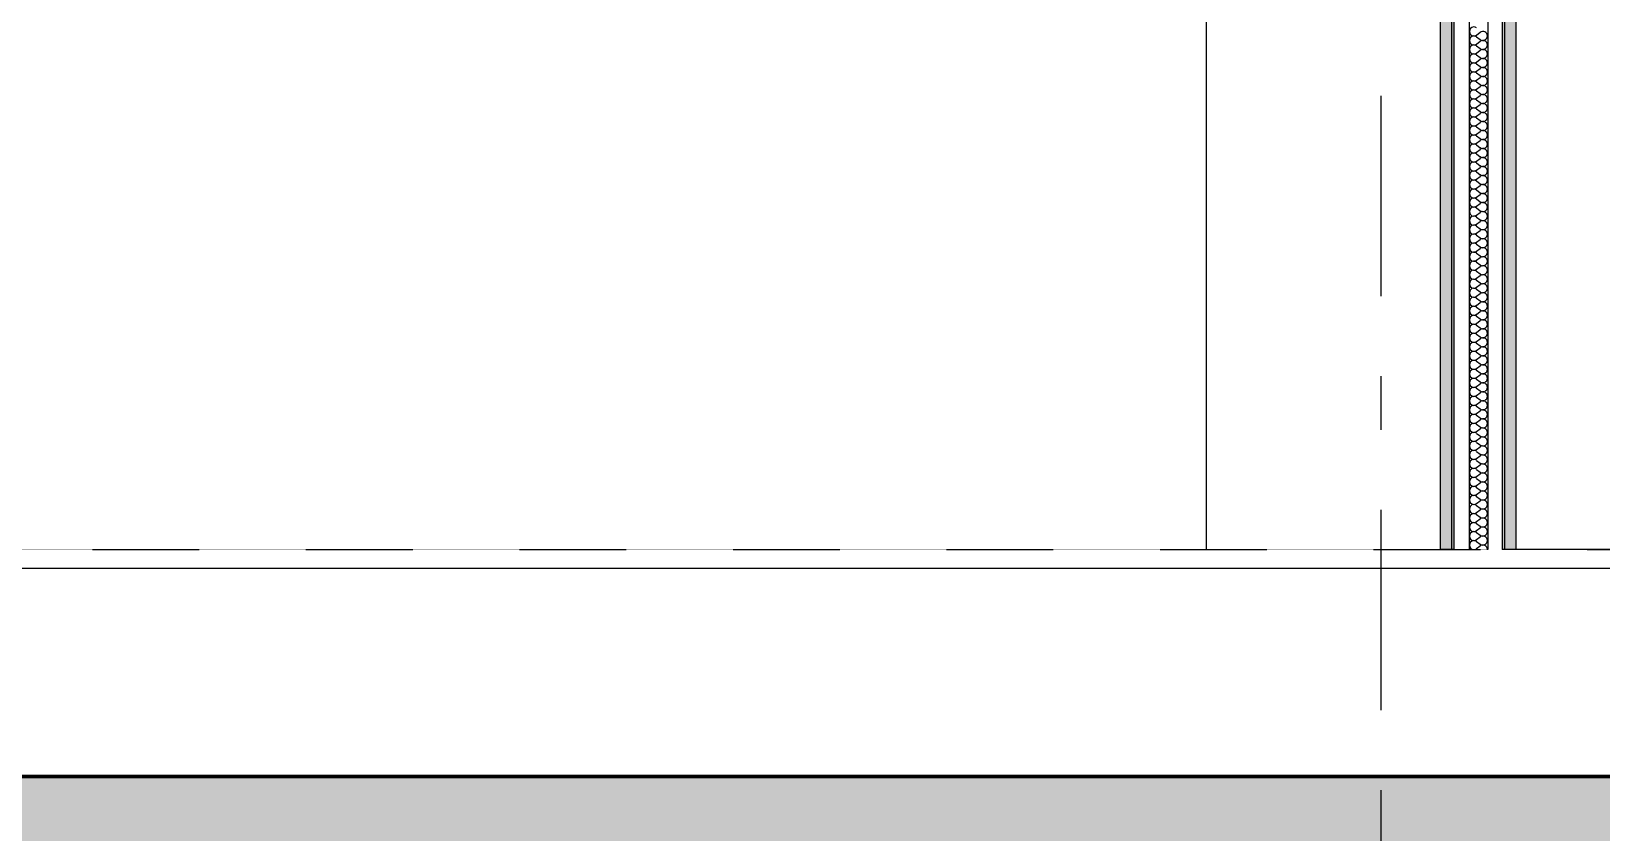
# Model space of a CAD drawing. Header units: millimetres. Extents: x -48147 to 1417267, y -496296 to 18123.
# Drawn here: x 1378748 to 1380822, y -479495 to -478438 of the extents above; entities that cross this region are included whole.
import ezdxf
from ezdxf.enums import TextEntityAlignment as Align

# ---------------------------------------------------------------- set-up
doc = ezdxf.new("R2010")
doc.units = ezdxf.units.MM
doc.header["$MEASUREMENT"] = 0
for name, pattern in [('Dashed', [2822.222233, 1411.111116, -1411.111116]), ('Double Dashed', [546.805537, 264.583325, -105.833328, 70.555556, -105.833328]), ('Wipeout_Contour', [1000, 0, -1000])]:
    doc.linetypes.add(name, pattern=pattern)
for name, color, linetype, lineweight, true_color in [('0_Pen_No__105', 7, 'Continuous', 15, 0xa6a6a6), ('A-230-M_FLOOR.IFC Import_Pen_No__109', 7, 'Continuous', 15, 0xa6a6a6), ('A-230-M_FLOOR.IFC Import_Pen_No__29', 7, 'Continuous', 50, 0x2a2a2a), ('New_A-15-MG_Structural_Grid_Phase_2_Pen_No__222', 7, 'Continuous', 13, 0x65af33), ('New_A-25-M_Wall_Int_Pen_No__107', 7, 'Continuous', 15, 0xa6a6a6)]:
    doc.layers.add(name, color=color, linetype=linetype, lineweight=lineweight, true_color=true_color)
for name, color, linetype in [('A-230-M_FLOOR.IFC Import', 7, 'Continuous'), ('New_A-15-MG_Structural_Grid_Phase_2', 7, 'Continuous'), ('New_A-20-M_Floor_Slab', 7, 'Continuous'), ('New_A-25-M_Wall_Int', 7, 'Continuous'), ('New_A-95-D_1_20', 7, 'Continuous')]:
    doc.layers.add(name, color=color, linetype=linetype)
for name, color, linetype, lineweight in [('New_A-20-M_Floor_Slab_Pen_No__4', 7, 'Continuous', 20), ('New_A-25-M_Wall_Int_Pen_No__1', 7, 'Continuous', 13), ('New_A-25-M_Wall_Int_Pen_No__87', 8, 'Continuous', 20), ('New_A-95-D_1_20_Pen_No__1', 7, 'Continuous', 13)]:
    doc.layers.add(name, color=color, linetype=linetype, lineweight=lineweight)
doc.styles.add('GENERATED_STYLE_1', font='')
doc.styles.add('GENERATED_STYLE_2', font='')
doc.styles.get('GENERATED_STYLE_1').set_extended_font_data('Arial')
doc.styles.get('GENERATED_STYLE_2').set_extended_font_data('Swis721 BT')
doc.dimstyles.new('GENERATED_STYLE__3', dxfattribs={"dimtxt": 125, "dimasz": 47.5, "dimexe": 0.18, "dimexo": 50, "dimgap": 0.09, "dimtad": 1, "dimdec": 0, "dimzin": 0, "dimdsep": 46, "dimtxsty": 'GENERATED_STYLE_1', "dimblk": 'ARROWHEAD_2', "dimblk1": 'ARROWHEAD_2', "dimblk2": 'ARROWHEAD_2', "dimcen": 0.09, "dimclrd": 7, "dimclre": 7, "dimclrt": 7, "dimadec": 0, "dimazin": 0, "dimtfac": 1, "dimtdec": 4, "dimtmove": 2, "dimatfit": 3, "dimfxl": 1, "dimtolj": 1, "dimtzin": 0, "dimarcsym": 0})
doc.dimstyles.new('GENERATED_STYLE__4', dxfattribs={"dimtxt": 125, "dimasz": 47.5, "dimexe": 0.18, "dimexo": 50, "dimgap": 0.09, "dimtad": 1, "dimdec": 0, "dimzin": 0, "dimdsep": 46, "dimtxsty": 'GENERATED_STYLE_1', "dimblk": 'ARROWHEAD_2', "dimblk1": 'ARROWHEAD_2', "dimblk2": 'ARROWHEAD_2', "dimcen": 0.09, "dimclrd": 7, "dimclre": 7, "dimclrt": 7, "dimadec": 0, "dimazin": 0, "dimtfac": 1, "dimtdec": 4, "dimtmove": 0, "dimatfit": 3, "dimfxl": 1, "dimtolj": 1, "dimtzin": 0, "dimarcsym": 0})

# ---------------------------------------------------------------- blocks, each defined once
blk = doc.blocks.new('Section Elem_58_2', base_point=(1376122.5, -491272.8))
at = {"color": 254, "linetype": 'Wipeout_Contour', "lineweight": 0, "ltscale": 8743232.495378127}
blk.add_wipeout([(1360046.9, -479122.8), (1360046.9, -479147.8), (1382775.9, -479147.8), (1382915.9, -479147.8), (1385633.6, -479147.8), (1385633.6, -479122.8)], dxfattribs=at).dxf.layer = 'New_A-20-M_Floor_Slab'
at = {"layer": 'New_A-20-M_Floor_Slab_Pen_No__4', "linetype": 'Continuous'}
for p, q in [((1380610.4, -479122.8), (1370604.6, -479122.8)), ((1380673.4, -479122.8), (1380648.4, -479122.8)), ((1382876.9, -479122.8), (1380710.4, -479122.8))]:
    blk.add_line(p, q, dxfattribs=at)
at = {"layer": 'New_A-20-M_Floor_Slab_Pen_No__4', "linetype": 'Continuous', "flags": 128}
for points in [[(1380628.4, -479122.8), (1380625.4, -479122.8), (1380610.4, -479122.8)], [(1380710.4, -479122.8), (1380695.4, -479122.8), (1380692.4, -479122.8)]]:
    blk.add_lwpolyline(points, dxfattribs=at)
at = {"color": 254, "linetype": 'Wipeout_Contour', "lineweight": 0, "ltscale": 5811020.923290482}
blk.add_wipeout([(1360046.9, -479147.8), (1360046.9, -479422.8), (1382775.9, -479422.8), (1382775.9, -479147.8)], dxfattribs=at).dxf.layer = 'New_A-20-M_Floor_Slab'
at = {"layer": 'New_A-20-M_Floor_Slab_Pen_No__4', "linetype": 'Continuous', "flags": 128}
blk.add_lwpolyline([(1385896.1, -479147.8), (1385633.6, -479147.8), (1382915.9, -479147.8), (1382775.9, -479147.8), (1360046.9, -479147.8)], dxfattribs=at)
blk = doc.blocks.new('Section Elem_383_2', base_point=(1376122.5, -491272.8))
at = {"color": 254, "linetype": 'Wipeout_Contour', "lineweight": 0, "ltscale": 5824102.288806768}
blk.add_wipeout([(1380301.1, -476147.8), (1370604.6, -476147.8), (1370604.6, -479122.8), (1380301.1, -479122.8)], dxfattribs=at).dxf.layer = 'New_A-25-M_Wall_Int'
blk = doc.blocks.new('Section Elem_398_2', base_point=(1376122.5, -491272.8))
at = {"color": 254, "linetype": 'Wipeout_Contour', "lineweight": 0, "ltscale": 5843006.77766928}
blk.add_wipeout([(1380610.4, -476147.8), (1380301.1, -476147.8), (1380301.1, -479122.8), (1380610.4, -479122.8)], dxfattribs=at).dxf.layer = 'New_A-25-M_Wall_Int'
at = {"layer": 'New_A-25-M_Wall_Int_Pen_No__87', "linetype": 'Continuous'}
blk.add_line((1380301.1, -476147.8), (1380301.1, -479122.8), dxfattribs=at)
blk = doc.blocks.new('*X432', base_point=(1376122.5, -491272.8))
at = {"layer": 'New_A-25-M_Wall_Int_Pen_No__107', "linetype": 'Continuous'}
for p, q in [((1380658.5, -478443.1), (1380663.3, -478439.5)), ((1380658.5, -478445.4), (1380663.3, -478449)), ((1380658.5, -478455), (1380663.3, -478451.4)), ((1380658.5, -478457.3), (1380663.3, -478460.9)), ((1380658.5, -478466.9), (1380663.3, -478463.3)), ((1380658.5, -478469.3), (1380663.3, -478472.8)), ((1380658.5, -478478.8), (1380663.3, -478475.2)), ((1380658.5, -478481.2), (1380663.3, -478484.7)), ((1380658.5, -478490.7), (1380663.3, -478487.1)), ((1380658.5, -478493.1), (1380663.3, -478496.6)), ((1380658.5, -478502.6), (1380663.3, -478499)), ((1380658.5, -478505), (1380663.3, -478508.5)), ((1380658.5, -478514.5), (1380663.3, -478510.9)), ((1380658.5, -478516.9), (1380663.3, -478520.4)), ((1380658.5, -478526.4), (1380663.3, -478522.8)), ((1380658.5, -478528.8), (1380663.3, -478532.3)), ((1380658.5, -478538.3), (1380663.3, -478534.7)), ((1380658.5, -478540.7), (1380663.3, -478544.3)), ((1380658.5, -478550.2), (1380663.3, -478546.6)), ((1380658.5, -478552.6), (1380663.3, -478556.2)), ((1380658.5, -478562.1), (1380663.3, -478558.5)), ((1380658.5, -478564.5), (1380663.3, -478568.1)), ((1380658.5, -478574), (1380663.3, -478570.4)), ((1380658.5, -478576.4), (1380663.3, -478580)), ((1380658.5, -478585.9), (1380663.3, -478582.3)), ((1380658.5, -478588.3), (1380663.3, -478591.9)), ((1380658.5, -478597.8), (1380663.3, -478594.3)), ((1380658.5, -478600.2), (1380663.3, -478603.8)), ((1380658.5, -478609.7), (1380663.3, -478606.2)), ((1380658.5, -478612.1), (1380663.3, -478615.7)), ((1380658.5, -478621.6), (1380663.3, -478618.1)), ((1380658.5, -478624), (1380663.3, -478627.6)), ((1380658.5, -478633.5), (1380663.3, -478630)), ((1380658.5, -478635.9), (1380663.3, -478639.5)), ((1380658.5, -478645.4), (1380663.3, -478641.9)), ((1380658.5, -478647.8), (1380663.3, -478651.4)), ((1380658.5, -478657.3), (1380663.3, -478653.8)), ((1380658.5, -478659.7), (1380663.3, -478663.3)), ((1380658.5, -478669.3), (1380663.3, -478665.7)), ((1380658.5, -478671.6), (1380663.3, -478675.2)), ((1380658.5, -478681.2), (1380663.3, -478677.6)), ((1380658.5, -478683.5), (1380663.3, -478687.1)), ((1380658.5, -478693.1), (1380663.3, -478689.5)), ((1380658.5, -478695.4), (1380663.3, -478699)), ((1380658.5, -478705), (1380663.3, -478701.4)), ((1380658.5, -478707.3), (1380663.3, -478710.9)), ((1380658.5, -478716.9), (1380663.3, -478713.3)), ((1380658.5, -478719.3), (1380663.3, -478722.8)), ((1380658.5, -478728.8), (1380663.3, -478725.2)), ((1380658.5, -478731.2), (1380663.3, -478734.7)), ((1380658.5, -478740.7), (1380663.3, -478737.1)), ((1380658.5, -478743.1), (1380663.3, -478746.6)), ((1380658.5, -478752.6), (1380663.3, -478749)), ((1380658.5, -478755), (1380663.3, -478758.5)), ((1380658.5, -478764.5), (1380663.3, -478760.9)), ((1380658.5, -478766.9), (1380663.3, -478770.4)), ((1380658.5, -478776.4), (1380663.3, -478772.8)), ((1380658.5, -478778.8), (1380663.3, -478782.3)), ((1380658.5, -478788.3), (1380663.3, -478784.7)), ((1380658.5, -478790.7), (1380663.3, -478794.3)), ((1380658.5, -478800.2), (1380663.3, -478796.6)), ((1380658.5, -478802.6), (1380663.3, -478806.2)), ((1380658.5, -478812.1), (1380663.3, -478808.5)), ((1380658.5, -478814.5), (1380663.3, -478818.1)), ((1380658.5, -478824), (1380663.3, -478820.4)), ((1380658.5, -478826.4), (1380663.3, -478830)), ((1380658.5, -478835.9), (1380663.3, -478832.3)), ((1380658.5, -478838.3), (1380663.3, -478841.9)), ((1380658.5, -478847.8), (1380663.3, -478844.3)), ((1380658.5, -478850.2), (1380663.3, -478853.8)), ((1380658.5, -478859.7), (1380663.3, -478856.2)), ((1380658.5, -478862.1), (1380663.3, -478865.7)), ((1380658.5, -478871.6), (1380663.3, -478868.1)), ((1380658.5, -478874), (1380663.3, -478877.6)), ((1380658.5, -478883.5), (1380663.3, -478880)), ((1380658.5, -478885.9), (1380663.3, -478889.5)), ((1380658.5, -478895.4), (1380663.3, -478891.9)), ((1380658.5, -478897.8), (1380663.3, -478901.4)), ((1380658.5, -478907.3), (1380663.3, -478903.8)), ((1380658.5, -478909.7), (1380663.3, -478913.3)), ((1380658.5, -478919.3), (1380663.3, -478915.7)), ((1380658.5, -478921.6), (1380663.3, -478925.2)), ((1380658.5, -478931.2), (1380663.3, -478927.6)), ((1380658.5, -478933.5), (1380663.3, -478937.1)), ((1380658.5, -478943.1), (1380663.3, -478939.5)), ((1380658.5, -478945.4), (1380663.3, -478949)), ((1380658.5, -478955), (1380663.3, -478951.4)), ((1380658.5, -478957.3), (1380663.3, -478960.9)), ((1380658.5, -478966.9), (1380663.3, -478963.3)), ((1380658.5, -478969.3), (1380663.3, -478972.8)), ((1380658.5, -478978.8), (1380663.3, -478975.2)), ((1380658.5, -478981.2), (1380663.3, -478984.7)), ((1380658.5, -478990.7), (1380663.3, -478987.1)), ((1380658.5, -478993.1), (1380663.3, -478996.6)), ((1380658.5, -479002.6), (1380663.3, -478999)), ((1380658.5, -479005), (1380663.3, -479008.5)), ((1380658.5, -479014.5), (1380663.3, -479010.9)), ((1380658.5, -479016.9), (1380663.3, -479020.4)), ((1380658.5, -479026.4), (1380663.3, -479022.8)), ((1380658.5, -479028.8), (1380663.3, -479032.3)), ((1380658.5, -479038.3), (1380663.3, -479034.7)), ((1380658.5, -479040.7), (1380663.3, -479044.3)), ((1380658.5, -479050.2), (1380663.3, -479046.6)), ((1380658.5, -479052.6), (1380663.3, -479056.2)), ((1380658.5, -479062.1), (1380663.3, -479058.5)), ((1380658.5, -479064.5), (1380663.3, -479068.1)), ((1380658.5, -479074), (1380663.3, -479070.4)), ((1380658.5, -479076.4), (1380663.3, -479080)), ((1380658.5, -479085.9), (1380663.3, -479082.3)), ((1380658.5, -479088.3), (1380663.3, -479091.9)), ((1380658.5, -479097.8), (1380663.3, -479094.3)), ((1380658.5, -479100.2), (1380663.3, -479103.8)), ((1380658.5, -479109.7), (1380663.3, -479106.2)), ((1380658.5, -479112.1), (1380663.3, -479115.7)), ((1380658.5, -479121.6), (1380663.3, -479118.1))]:
    blk.add_line(p, q, dxfattribs=at)
for centre, start, end in [((1380654.9, -478438.3), 53.1301, 306.8699), ((1380654.9, -478450.2), 53.1301, 306.8699), ((1380666.8, -478444.3), 0, 126.8699), ((1380666.8, -478444.3), 233.1301, 0), ((1380654.9, -478462.1), 53.1301, 306.8699), ((1380654.9, -478474), 53.1301, 306.8699), ((1380666.8, -478456.2), 0, 126.8699), ((1380666.8, -478456.2), 233.1301, 0), ((1380666.8, -478468.1), 0, 126.8699), ((1380666.8, -478468.1), 233.1301, 0), ((1380654.9, -478485.9), 53.1301, 306.8699), ((1380666.8, -478480), 0, 126.8699), ((1380666.8, -478480), 233.1301, 0), ((1380666.8, -478491.9), 0, 126.8699), ((1380654.9, -478497.8), 53.1301, 306.8699), ((1380654.9, -478509.7), 53.1301, 306.8699), ((1380666.8, -478491.9), 233.1301, 0), ((1380666.8, -478503.8), 0, 126.8699), ((1380666.8, -478503.8), 233.1301, 0), ((1380666.8, -478515.7), 0, 126.8699), ((1380654.9, -478521.6), 53.1301, 306.8699), ((1380654.9, -478533.5), 53.1301, 306.8699), ((1380666.8, -478515.7), 233.1301, 0), ((1380666.8, -478527.6), 0, 126.8699), ((1380666.8, -478527.6), 233.1301, 0), ((1380654.9, -478545.4), 53.1301, 306.8699), ((1380654.9, -478557.3), 53.1301, 306.8699), ((1380666.8, -478539.5), 0, 126.8699), ((1380666.8, -478539.5), 233.1301, 0), ((1380666.8, -478551.4), 0, 126.8699), ((1380666.8, -478551.4), 233.1301, 0), ((1380654.9, -478569.3), 53.1301, 306.8699), ((1380666.8, -478563.3), 0, 126.8699), ((1380666.8, -478563.3), 233.1301, 0), ((1380666.8, -478575.2), 0, 126.8699), ((1380654.9, -478581.2), 53.1301, 306.8699), ((1380654.9, -478593.1), 53.1301, 306.8699), ((1380666.8, -478575.2), 233.1301, 0), ((1380666.8, -478587.1), 0, 126.8699), ((1380666.8, -478587.1), 233.1301, 0), ((1380666.8, -478599), 0, 126.8699), ((1380654.9, -478605), 53.1301, 306.8699), ((1380654.9, -478616.9), 53.1301, 306.8699), ((1380666.8, -478599), 233.1301, 0), ((1380666.8, -478610.9), 0, 126.8699), ((1380666.8, -478610.9), 233.1301, 0), ((1380654.9, -478628.8), 53.1301, 306.8699), ((1380654.9, -478640.7), 53.1301, 306.8699), ((1380666.8, -478622.8), 0, 126.8699), ((1380666.8, -478622.8), 233.1301, 0), ((1380666.8, -478634.7), 0, 126.8699), ((1380666.8, -478634.7), 233.1301, 0), ((1380654.9, -478652.6), 53.1301, 306.8699), ((1380666.8, -478646.6), 0, 126.8699), ((1380666.8, -478646.6), 233.1301, 0), ((1380666.8, -478658.5), 0, 126.8699), ((1380654.9, -478664.5), 53.1301, 306.8699), ((1380654.9, -478676.4), 53.1301, 306.8699), ((1380666.8, -478658.5), 233.1301, 0), ((1380666.8, -478670.4), 0, 126.8699), ((1380666.8, -478670.4), 233.1301, 0), ((1380666.8, -478682.3), 0, 126.8699), ((1380654.9, -478688.3), 53.1301, 306.8699), ((1380654.9, -478700.2), 53.1301, 306.8699), ((1380666.8, -478682.3), 233.1301, 0), ((1380666.8, -478694.3), 0, 126.8699), ((1380666.8, -478694.3), 233.1301, 0), ((1380654.9, -478712.1), 53.1301, 306.8699), ((1380654.9, -478724), 53.1301, 306.8699), ((1380666.8, -478706.2), 0, 126.8699), ((1380666.8, -478706.2), 233.1301, 0), ((1380666.8, -478718.1), 0, 126.8699), ((1380666.8, -478718.1), 233.1301, 0), ((1380654.9, -478735.9), 53.1301, 306.8699), ((1380666.8, -478730), 0, 126.8699), ((1380666.8, -478730), 233.1301, 0), ((1380666.8, -478741.9), 0, 126.8699), ((1380654.9, -478747.8), 53.1301, 306.8699), ((1380654.9, -478759.7), 53.1301, 306.8699), ((1380666.8, -478741.9), 233.1301, 0), ((1380666.8, -478753.8), 0, 126.8699), ((1380666.8, -478753.8), 233.1301, 0), ((1380666.8, -478765.7), 0, 126.8699), ((1380654.9, -478771.6), 53.1301, 306.8699), ((1380654.9, -478783.5), 53.1301, 306.8699), ((1380666.8, -478765.7), 233.1301, 0), ((1380666.8, -478777.6), 0, 126.8699), ((1380666.8, -478777.6), 233.1301, 0), ((1380654.9, -478795.4), 53.1301, 306.8699), ((1380654.9, -478807.3), 53.1301, 306.8699), ((1380666.8, -478789.5), 0, 126.8699), ((1380666.8, -478789.5), 233.1301, 0), ((1380666.8, -478801.4), 0, 126.8699), ((1380666.8, -478801.4), 233.1301, 0), ((1380654.9, -478819.3), 53.1301, 306.8699), ((1380666.8, -478813.3), 0, 126.8699), ((1380666.8, -478813.3), 233.1301, 0), ((1380666.8, -478825.2), 0, 126.8699), ((1380654.9, -478831.2), 53.1301, 306.8699), ((1380654.9, -478843.1), 53.1301, 306.8699), ((1380666.8, -478825.2), 233.1301, 0), ((1380666.8, -478837.1), 0, 126.8699), ((1380666.8, -478837.1), 233.1301, 0), ((1380666.8, -478849), 0, 126.8699), ((1380654.9, -478855), 53.1301, 306.8699), ((1380654.9, -478866.9), 53.1301, 306.8699), ((1380666.8, -478849), 233.1301, 0), ((1380666.8, -478860.9), 0, 126.8699), ((1380666.8, -478860.9), 233.1301, 0), ((1380654.9, -478878.8), 53.1301, 306.8699), ((1380654.9, -478890.7), 53.1301, 306.8699), ((1380666.8, -478872.8), 0, 126.8699), ((1380666.8, -478872.8), 233.1301, 0), ((1380666.8, -478884.7), 0, 126.8699), ((1380666.8, -478884.7), 233.1301, 0), ((1380654.9, -478902.6), 53.1301, 306.8699), ((1380666.8, -478896.6), 0, 126.8699), ((1380666.8, -478896.6), 233.1301, 0), ((1380666.8, -478908.5), 0, 126.8699), ((1380654.9, -478914.5), 53.1301, 306.8699), ((1380654.9, -478926.4), 53.1301, 306.8699), ((1380666.8, -478908.5), 233.1301, 0), ((1380666.8, -478920.4), 0, 126.8699), ((1380666.8, -478920.4), 233.1301, 0), ((1380666.8, -478932.3), 0, 126.8699), ((1380654.9, -478938.3), 53.1301, 306.8699), ((1380654.9, -478950.2), 53.1301, 306.8699), ((1380666.8, -478932.3), 233.1301, 0), ((1380666.8, -478944.3), 0, 126.8699), ((1380666.8, -478944.3), 233.1301, 0), ((1380654.9, -478962.1), 53.1301, 306.8699), ((1380666.8, -478956.2), 0, 126.8699), ((1380666.8, -478956.2), 233.1301, 0), ((1380666.8, -478968.1), 0, 126.8699), ((1380654.9, -478974), 53.1301, 306.8699), ((1380654.9, -478985.9), 53.1301, 306.8699), ((1380666.8, -478968.1), 233.1301, 0), ((1380666.8, -478980), 0, 126.8699), ((1380666.8, -478980), 233.1301, 0), ((1380666.8, -478991.9), 0, 126.8699), ((1380654.9, -478997.8), 53.1301, 306.8699), ((1380654.9, -479009.7), 53.1301, 306.8699), ((1380666.8, -478991.9), 233.1301, 0), ((1380666.8, -479003.8), 0, 126.8699), ((1380666.8, -479003.8), 233.1301, 0), ((1380654.9, -479021.6), 53.1301, 306.8699), ((1380654.9, -479033.5), 53.1301, 306.8699), ((1380666.8, -479015.7), 0, 126.8699), ((1380666.8, -479015.7), 233.1301, 0), ((1380666.8, -479027.6), 0, 126.8699), ((1380666.8, -479027.6), 233.1301, 0), ((1380654.9, -479045.4), 53.1301, 306.8699), ((1380666.8, -479039.5), 0, 126.8699), ((1380666.8, -479039.5), 233.1301, 0), ((1380666.8, -479051.4), 0, 126.8699), ((1380654.9, -479057.3), 53.1301, 306.8699), ((1380654.9, -479069.3), 53.1301, 306.8699), ((1380666.8, -479051.4), 233.1301, 0), ((1380666.8, -479063.3), 0, 126.8699), ((1380666.8, -479063.3), 233.1301, 0), ((1380666.8, -479075.2), 0, 126.8699), ((1380654.9, -479081.2), 53.1301, 306.8699), ((1380654.9, -479093.1), 53.1301, 306.8699), ((1380666.8, -479075.2), 233.1301, 0), ((1380666.8, -479087.1), 0, 126.8699), ((1380666.8, -479087.1), 233.1301, 0), ((1380654.9, -479105), 53.1301, 306.8699), ((1380654.9, -479116.9), 53.1301, 306.8699), ((1380666.8, -479099), 0, 126.8699), ((1380666.8, -479099), 233.1301, 0), ((1380666.8, -479110.9), 0, 126.8699), ((1380666.8, -479110.9), 233.1301, 0), ((1380666.8, -479122.8), 0, 126.8699)]:
    blk.add_arc(centre, 5.95, start, end, dxfattribs=at)
blk = doc.blocks.new('Section Elem_401_2', base_point=(1376122.5, -491272.8))
at = {"layer": 'New_A-25-M_Wall_Int_Pen_No__107', "linetype": 'Continuous'}
blk.add_hatch(color=256, dxfattribs=at).paths.add_polyline_path([(1380625.4, -475339.3), (1380610.4, -475339.3), (1380610.4, -476122.8), (1380616.5, -476122.8), (1380616.5, -476147.8), (1380610.4, -476147.8), (1380610.4, -479122.8), (1380625.4, -479122.8)])
at = {"layer": 'New_A-25-M_Wall_Int_Pen_No__107', "linetype": 'Continuous', "lineweight": 0, "true_color": 0x535353}
blk.add_hatch(color=251, dxfattribs=at).paths.add_polyline_path([(1380628.4, -475339.3), (1380625.4, -475339.3), (1380625.4, -479122.8), (1380628.4, -479122.8)])
at = {"layer": 'New_A-25-M_Wall_Int_Pen_No__1', "linetype": 'Continuous'}
for p, q in [((1380710.4, -475339.3), (1380710.4, -479122.8)), ((1380610.4, -476147.8), (1380610.4, -479122.8))]:
    blk.add_line(p, q, dxfattribs=at)
at = {"color": 254, "linetype": 'Wipeout_Contour', "lineweight": 0, "ltscale": 5843170.35923831}
blk.add_wipeout([(1380648.4, -475339.3), (1380628.4, -475339.3), (1380628.4, -479122.8), (1380648.4, -479122.8)], dxfattribs=at).dxf.layer = 'New_A-25-M_Wall_Int'
at = {"layer": 'New_A-25-M_Wall_Int_Pen_No__1', "linetype": 'Continuous'}
for p, q in [((1380625.4, -475339.3), (1380625.4, -479122.8)), ((1380628.4, -475339.3), (1380628.4, -479122.8))]:
    blk.add_line(p, q, dxfattribs=at)
at = {"color": 254, "linetype": 'Wipeout_Contour', "lineweight": 0, "ltscale": 5843255.421004578}
blk.add_wipeout([(1380673.4, -475339.3), (1380648.4, -475339.3), (1380648.4, -479122.8), (1380673.4, -479122.8)], dxfattribs=at).dxf.layer = 'New_A-25-M_Wall_Int'
at = {"layer": 'New_A-25-M_Wall_Int_Pen_No__1', "linetype": 'Continuous'}
blk.add_line((1380648.4, -475339.3), (1380648.4, -479122.8), dxfattribs=at)
at = {"layer": 'New_A-25-M_Wall_Int'}
blk.add_blockref('*X432', (1376122.5, -491272.8), dxfattribs=at)
at = {"color": 254, "linetype": 'Wipeout_Contour', "lineweight": 0, "ltscale": 5843338.592632441}
blk.add_wipeout([(1380692.4, -475339.3), (1380673.4, -475339.3), (1380673.4, -479122.8), (1380692.4, -479122.8)], dxfattribs=at).dxf.layer = 'New_A-25-M_Wall_Int'
at = {"layer": 'New_A-25-M_Wall_Int_Pen_No__107', "linetype": 'Continuous', "lineweight": 0, "true_color": 0x535353}
blk.add_hatch(color=251, dxfattribs=at).paths.add_polyline_path([(1380695.4, -475339.3), (1380692.4, -475339.3), (1380692.4, -479122.8), (1380695.4, -479122.8)])
at = {"layer": 'New_A-25-M_Wall_Int_Pen_No__107', "linetype": 'Continuous'}
blk.add_hatch(color=256, dxfattribs=at).paths.add_polyline_path([(1380710.4, -475339.3), (1380695.4, -475339.3), (1380695.4, -479122.8), (1380710.4, -479122.8)])
at = {"layer": 'New_A-25-M_Wall_Int_Pen_No__1', "linetype": 'Continuous'}
for p, q in [((1380673.4, -475339.3), (1380673.4, -479122.8)), ((1380692.4, -475339.3), (1380692.4, -479122.8)), ((1380695.4, -475339.3), (1380695.4, -479122.8))]:
    blk.add_line(p, q, dxfattribs=at)
blk = doc.blocks.new('Section Elem_744_2', base_point=(1376122.5, -491272.8))
at = {"color": 254, "linetype": 'Wipeout_Contour', "lineweight": 0, "ltscale": 5816702.409876145}
blk.add_wipeout([(1360047.2, -479572.8), (1385633.6, -479572.8), (1385633.6, -479422.8), (1360047.2, -479422.8)], dxfattribs=at).dxf.layer = 'A-230-M_FLOOR.IFC Import'
at = {"layer": 'A-230-M_FLOOR.IFC Import_Pen_No__109', "linetype": 'Continuous'}
h = blk.add_hatch(dxfattribs=at)
h.set_pattern_fill('Lightweight_Concrete_0002', color=256, style=0, pattern_type=2)
h.set_pattern_definition([(0, (1376122.47, -491272.82), (0, 389.7114), [24.375, -200.625]), (0, (1376234.97, -491077.97), (0, 389.7114), [24.375, -200.625]), (60, (1376122.47, -491272.82), (-337.5, 194.856), [24.375, -200.625]), (60, (1376347.47, -491272.82), (-337.5, 194.856), [24.375, -200.625]), (120, (1376146.84, -491272.82), (337.5, 194.856), [24.375, -200.625]), (120, (1376371.84, -491272.82), (337.5, 194.856), [24.375, -200.625]), (0, (1376122.47, -491235.32), (0, 75), [0, -75, 0, -112.5]), (45, (1376159.97, -491235.32), (-53.033, 53.033), [0, -56.25, 0, -93.75])])
h.paths.add_polyline_path([(1360047.2, -479572.8), (1385633.6, -479572.8), (1385633.6, -479422.8), (1360047.2, -479422.8)])
at = {"layer": 'A-230-M_FLOOR.IFC Import_Pen_No__29', "linetype": 'Continuous', "flags": 128}
blk.add_lwpolyline([(1408945.9, -479422.8), (1386036.1, -479422.8), (1385896.1, -479422.8), (1385633.6, -479422.8), (1382915.9, -479422.8), (1382775.9, -479422.8), (1360047.2, -479422.8)], dxfattribs=at)
blk = doc.blocks.new('Standard grid marker[3]_2', base_point=(1380531.7, -469868.2))
at = {"layer": 'New_A-15-MG_Structural_Grid_Phase_2_Pen_No__222', "linetype": 'Double Dashed'}
blk.add_line((1380531.7, -470868.2), (1380531.7, -494272.8), dxfattribs=at)
at = {"layer": 'New_A-15-MG_Structural_Grid_Phase_2_Pen_No__222', "style": 'GENERATED_STYLE_2'}
for tag, p in [('AC_MarkerText_1_0', (1380531.7, -469597.6)), ('AC_MarkerText_1_1', (1380531.7, -495502.2))]:
    blk.add_attdef(tag, text='', height=175, rotation=360, dxfattribs=at).set_placement(p, align=Align.MIDDLE_CENTER)
blk = doc.blocks.new('*D836', base_point=(1376122.5, -491272.8))
at = {"layer": 'New_A-95-D_1_20_Pen_No__1', "linetype": 'Continuous'}
for p, q in [((1373776.5, -479422.8), (1373776.5, -479392.3)), ((1373823.4, -479422.8), (1373729.6, -479422.8)), ((1373807.8, -479440.9), (1373745.3, -479404.8)), ((1373776.5, -483172.8), (1373776.5, -479422.8)), ((1373745.3, -483154.8), (1373807.8, -483190.9)), ((1373823.4, -483172.8), (1373729.6, -483172.8))]:
    blk.add_line(p, q, dxfattribs=at)
at = {"layer": 'New_A-95-D_1_20_Pen_No__1', "insert": (1373751.5, -481512.3), "char_height": 125, "attachment_point": 7, "rotation": 90, "style": 'GENERATED_STYLE_1'}
blk.add_mtext('\\A1;{\\fArial|b0|i0|c0|p34;3,750}', dxfattribs=at)
blk = doc.blocks.new('ARROWHEAD_2')
at = {"color": 0, "linetype": 'Continuous', "lineweight": 0}
for p, q in [((-0.378, -0.655), (0.378, 0.655)), ((0, 0), (-1, 0))]:
    blk.add_line(p, q, dxfattribs=at)
blk = doc.blocks.new('*D837', base_point=(1376122.5, -491272.8))
at = {"layer": 'New_A-95-D_1_20_Pen_No__1', "linetype": 'Continuous'}
for p, q in [((1373745.3, -479104.8), (1373807.8, -479140.9)), ((1373823.4, -479122.8), (1373729.6, -479122.8)), ((1373745.3, -479129.8), (1373807.8, -479165.9)), ((1373776.5, -479147.8), (1373776.5, -479122.8)), ((1373823.4, -479147.8), (1373729.6, -479147.8)), ((1373776.5, -479178.4), (1373776.5, -479147.8))]:
    blk.add_line(p, q, dxfattribs=at)
at = {"layer": 'New_A-95-D_1_20_Pen_No__1', "insert": (1373751.5, -479375.2), "char_height": 125, "attachment_point": 7, "rotation": 90, "style": 'GENERATED_STYLE_1'}
blk.add_mtext('\\A1;{\\fArial|b0|i0|c0|p34;25}', dxfattribs=at)
blk = doc.blocks.new('*D838', base_point=(1376122.5, -491272.8))
at = {"layer": 'New_A-95-D_1_20_Pen_No__1', "linetype": 'Continuous'}
for p, q in [((1373776.5, -475522.8), (1373776.5, -475492.3)), ((1374068.6, -475522.8), (1373729.6, -475522.8)), ((1373807.8, -475540.9), (1373745.3, -475504.8)), ((1373776.5, -479122.8), (1373776.5, -475522.8)), ((1373745.3, -479104.8), (1373807.8, -479140.9)), ((1373823.4, -479122.8), (1373729.6, -479122.8))]:
    blk.add_line(p, q, dxfattribs=at)
at = {"layer": 'New_A-95-D_1_20_Pen_No__1', "insert": (1373751.5, -477537.3), "char_height": 125, "attachment_point": 7, "rotation": 90, "style": 'GENERATED_STYLE_1'}
blk.add_mtext('\\A1;{\\fArial|b0|i0|c0|p34;3,600}', dxfattribs=at)
blk = doc.blocks.new('S-25 Building Section_STORY_MARKER', base_point=(1376122.5, -491272.8))
at = {"layer": '0_Pen_No__105', "linetype": 'Dashed', "ltscale": 0.1}
blk.add_line((1357662.3, -479122.8), (1413604.9, -479122.8), dxfattribs=at)

msp = doc.modelspace()

# ---------------------------------------------------------------- block references
at = {"layer": 'New_A-20-M_Floor_Slab'}
msp.add_blockref('Section Elem_58_2', (1376122.5, -491272.8), dxfattribs=at)

# ---------------------------------------------------------------- next in the draw order: block references
at = {"layer": 'A-230-M_FLOOR.IFC Import'}
msp.add_blockref('Section Elem_744_2', (1376122.5, -491272.8), dxfattribs=at)
at = {"layer": 'New_A-25-M_Wall_Int'}
msp.add_blockref('Section Elem_383_2', (1376122.5, -491272.8), dxfattribs=at)

# ---------------------------------------------------------------- next in the draw order: block references
msp.add_blockref('Section Elem_398_2', (1376122.5, -491272.8), dxfattribs=at)

# ---------------------------------------------------------------- next in the draw order: dimensions: what is measured, and where the dimension line sits
at = {"layer": 'New_A-95-D_1_20', "linetype": 'Continuous'}
dim = msp.add_linear_dim(base=(1373776.5, -479422.8), p1=(1384496.3, -483172.8), p2=(1384496.4, -479422.8), angle=90, dimstyle='GENERATED_STYLE__4', dxfattribs=at)
dim.commit()
dim.dimension.update_dxf_attribs({"geometry": '*D836', "text_midpoint": (1373689, -481275.2), "dimtype": 160, "text_rotation": 90})

# ---------------------------------------------------------------- next in the draw order: block references
at = {"layer": 'New_A-25-M_Wall_Int'}
msp.add_blockref('Section Elem_401_2', (1376122.5, -491272.8), dxfattribs=at)

# ---------------------------------------------------------------- next in the draw order: block references
at = {"layer": 'New_A-15-MG_Structural_Grid_Phase_2', "color": 8, "linetype": 'Continuous', "lineweight": 15}
msp.add_blockref('Standard grid marker[3]_2', (1380531.7, -469868.2), dxfattribs=at)

# ---------------------------------------------------------------- next in the draw order: dimensions: what is measured, and where the dimension line sits
at = {"layer": 'New_A-95-D_1_20', "linetype": 'Continuous'}
for base, p1, p2, dimstyle, picture, middle in [((1373776.5, -475522.8), (1384566.9, -479122.8), (1374118.6, -475522.8), 'GENERATED_STYLE__4', '*D838', (1373689, -477300.2)), ((1373776.5, -479122.8), (1384566.9, -479147.8), (1384566.9, -479122.8), 'GENERATED_STYLE__3', '*D837', (1373689, -479269.8))]:
    dim = msp.add_linear_dim(base=base, p1=p1, p2=p2, angle=90, dimstyle=dimstyle, dxfattribs=at)
    dim.commit()
    dim.dimension.update_dxf_attribs({"geometry": picture, "text_midpoint": middle, "dimtype": 160, "text_rotation": 90})

# ---------------------------------------------------------------- next in the draw order: block references
at = {"linetype": 'Continuous', "lineweight": 0}
msp.add_blockref('S-25 Building Section_STORY_MARKER', (1376122.5, -491272.8), dxfattribs=at)

doc.saveas('drawing.dxf')
